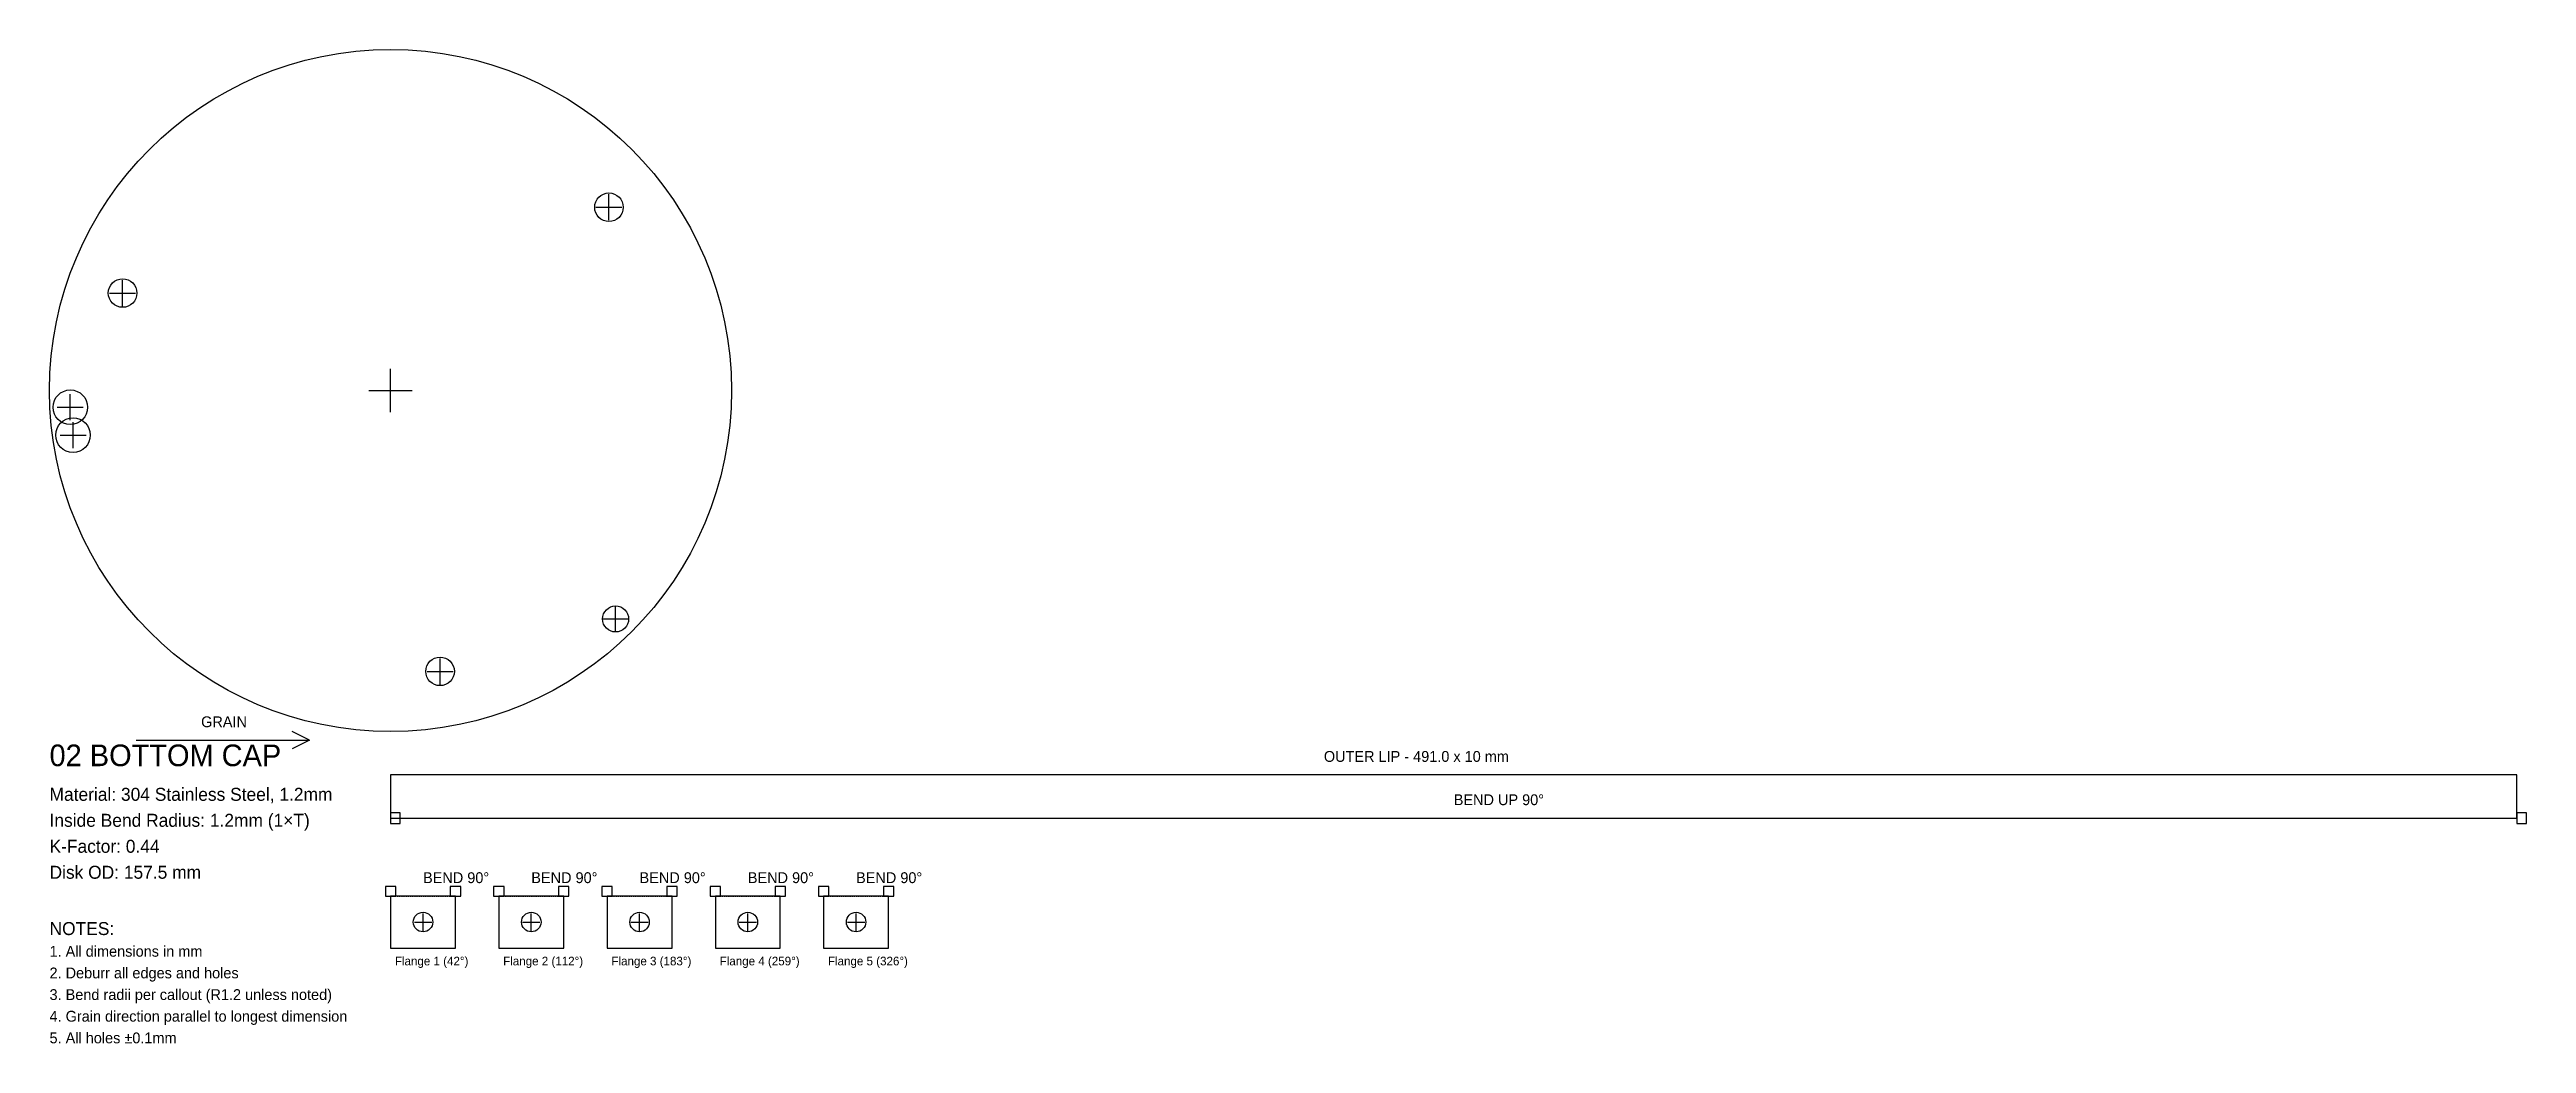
# Model space of a CAD drawing. Header units: metres. Extents: x -79 to 493, y -151 to 79.
import ezdxf

# ---------------------------------------------------------------- set-up
doc = ezdxf.new("R2010")
doc.units = ezdxf.units.M
doc.linetypes.add('DASHED', pattern=[0.5, 0.25, -0.25])
for name, color, linetype in [('BEND', 2, 'DASHED'), ('CENTERLINE', 6, 'Continuous'), ('CUT', 1, 'Continuous'), ('HOLE', 3, 'Continuous'), ('LABEL', 4, 'Continuous')]:
    doc.layers.add(name, color=color, linetype=linetype)

msp = doc.modelspace()

# ---------------------------------------------------------------- linework, layer by layer
at = {"layer": 'BEND'}
for p, q in [((0, -98.75), (491.03, -98.75)), ((0, -116.75), (15, -116.75)), ((25, -116.75), (40, -116.75)), ((50, -116.75), (65, -116.75)), ((75, -116.75), (90, -116.75)), ((100, -116.75), (115, -116.75))]:
    msp.add_line(p, q, dxfattribs=at)
at = {"layer": 'CENTERLINE'}
for p, q in [((47.44, 42.33), (53.44, 42.33)), ((50.44, 39.33), (50.44, 45.33)), ((-61.88, 19.52), (-61.88, 25.52)), ((-64.88, 22.52), (-58.88, 22.52)), ((-5, 0), (5, 0)), ((0, -5), (0, 5)), ((-76.95, -3.87), (-70.95, -3.87)), ((-73.95, -6.87), (-73.95, -0.87)), ((-76.33, -10.3), (-70.33, -10.3)), ((-73.33, -13.3), (-73.33, -7.3)), ((51.97, -55.75), (51.97, -49.75)), ((48.97, -52.75), (54.97, -52.75)), ((11.43, -67.85), (11.43, -61.85)), ((8.43, -64.85), (14.43, -64.85)), ((5.5, -122.75), (9.5, -122.75)), ((7.5, -124.75), (7.5, -120.75)), ((30.5, -122.75), (34.5, -122.75)), ((32.5, -124.75), (32.5, -120.75)), ((55.5, -122.75), (59.5, -122.75)), ((57.5, -124.75), (57.5, -120.75)), ((80.5, -122.75), (84.5, -122.75)), ((82.5, -124.75), (82.5, -120.75)), ((105.5, -122.75), (109.5, -122.75)), ((107.5, -124.75), (107.5, -120.75))]:
    msp.add_line(p, q, dxfattribs=at)
at = {"layer": 'CUT'}
for points in [[(0, -98.75), (491.03, -98.75), (491.03, -88.75), (0, -88.75), (0, -98.75)], [(0, -99.95), (2.2, -99.95), (2.2, -97.55), (0, -97.55), (0, -99.95)], [(491.03, -99.95), (493.23, -99.95), (493.23, -97.55), (491.03, -97.55), (491.03, -99.95)], [(-1.2, -116.75), (1.2, -116.75), (1.2, -114.55), (-1.2, -114.55), (-1.2, -116.75)], [(0, -128.75), (15, -128.75), (15, -116.75), (0, -116.75), (0, -128.75)], [(13.8, -116.75), (16.2, -116.75), (16.2, -114.55), (13.8, -114.55), (13.8, -116.75)], [(23.8, -116.75), (26.2, -116.75), (26.2, -114.55), (23.8, -114.55), (23.8, -116.75)], [(25, -128.75), (40, -128.75), (40, -116.75), (25, -116.75), (25, -128.75)], [(38.8, -116.75), (41.2, -116.75), (41.2, -114.55), (38.8, -114.55), (38.8, -116.75)], [(48.8, -116.75), (51.2, -116.75), (51.2, -114.55), (48.8, -114.55), (48.8, -116.75)], [(50, -128.75), (65, -128.75), (65, -116.75), (50, -116.75), (50, -128.75)], [(63.8, -116.75), (66.2, -116.75), (66.2, -114.55), (63.8, -114.55), (63.8, -116.75)], [(73.8, -116.75), (76.2, -116.75), (76.2, -114.55), (73.8, -114.55), (73.8, -116.75)], [(75, -128.75), (90, -128.75), (90, -116.75), (75, -116.75), (75, -128.75)], [(88.8, -116.75), (91.2, -116.75), (91.2, -114.55), (88.8, -114.55), (88.8, -116.75)], [(98.8, -116.75), (101.2, -116.75), (101.2, -114.55), (98.8, -114.55), (98.8, -116.75)], [(100, -128.75), (115, -128.75), (115, -116.75), (100, -116.75), (100, -128.75)], [(113.8, -116.75), (116.2, -116.75), (116.2, -114.55), (113.8, -114.55), (113.8, -116.75)]]:
    msp.add_lwpolyline(points, close=True, dxfattribs=at)
msp.add_circle((0, 0), 78.75, dxfattribs=at)
at = {"layer": 'HOLE'}
for centre, radius in [((50.44, 42.33), 3.3), ((-61.88, 22.52), 3.3), ((-73.95, -3.87), 4), ((-73.33, -10.3), 4), ((51.97, -52.75), 3), ((11.43, -64.85), 3.3), ((7.5, -122.75), 2.25), ((32.5, -122.75), 2.25), ((57.5, -122.75), 2.25), ((82.5, -122.75), 2.25), ((107.5, -122.75), 2.25)]:
    msp.add_circle(centre, radius, dxfattribs=at)
at = {"layer": 'LABEL'}
for p, q in [((-18.75, -80.75), (-22.75, -78.75)), ((-58.75, -80.75), (-18.75, -80.75)), ((-18.75, -80.75), (-22.75, -82.75))]:
    msp.add_line(p, q, dxfattribs=at)

# ---------------------------------------------------------------- texts
for s, height, p in [('GRAIN', 2.5, (-43.75, -77.75)), ('02 BOTTOM CAP', 5, (-78.75, -86.75)), ('OUTER LIP - 491.0 x 10 mm', 2.5, (215.52, -85.75)), ('Material: 304 Stainless Steel, 1.2mm', 3, (-78.75, -94.75)), ('BEND UP 90°', 2.5, (245.52, -95.75)), ('Inside Bend Radius: 1.2mm (1×T)', 3, (-78.75, -100.75)), ('K-Factor: 0.44', 3, (-78.75, -106.75)), ('Disk OD: 157.5 mm', 3, (-78.75, -112.75)), ('BEND 90°', 2.5, (7.5, -113.75)), ('BEND 90°', 2.5, (32.5, -113.75)), ('BEND 90°', 2.5, (57.5, -113.75)), ('BEND 90°', 2.5, (82.5, -113.75)), ('BEND 90°', 2.5, (107.5, -113.75)), ('NOTES:', 3, (-78.75, -125.75)), ('1. All dimensions in mm', 2.5, (-78.75, -130.75)), ('Flange 1 (42°)', 2, (1, -132.75)), ('Flange 2 (112°)', 2, (26, -132.75)), ('Flange 3 (183°)', 2, (51, -132.75)), ('Flange 4 (259°)', 2, (76, -132.75)), ('Flange 5 (326°)', 2, (101, -132.75)), ('2. Deburr all edges and holes', 2.5, (-78.75, -135.75)), ('3. Bend radii per callout (R1.2 unless noted)', 2.5, (-78.75, -140.75)), ('4. Grain direction parallel to longest dimension', 2.5, (-78.75, -145.75)), ('5. All holes ±0.1mm', 2.5, (-78.75, -150.75))]:
    msp.add_text(s, height=height, dxfattribs=at).set_placement(p)

doc.saveas('drawing.dxf')
